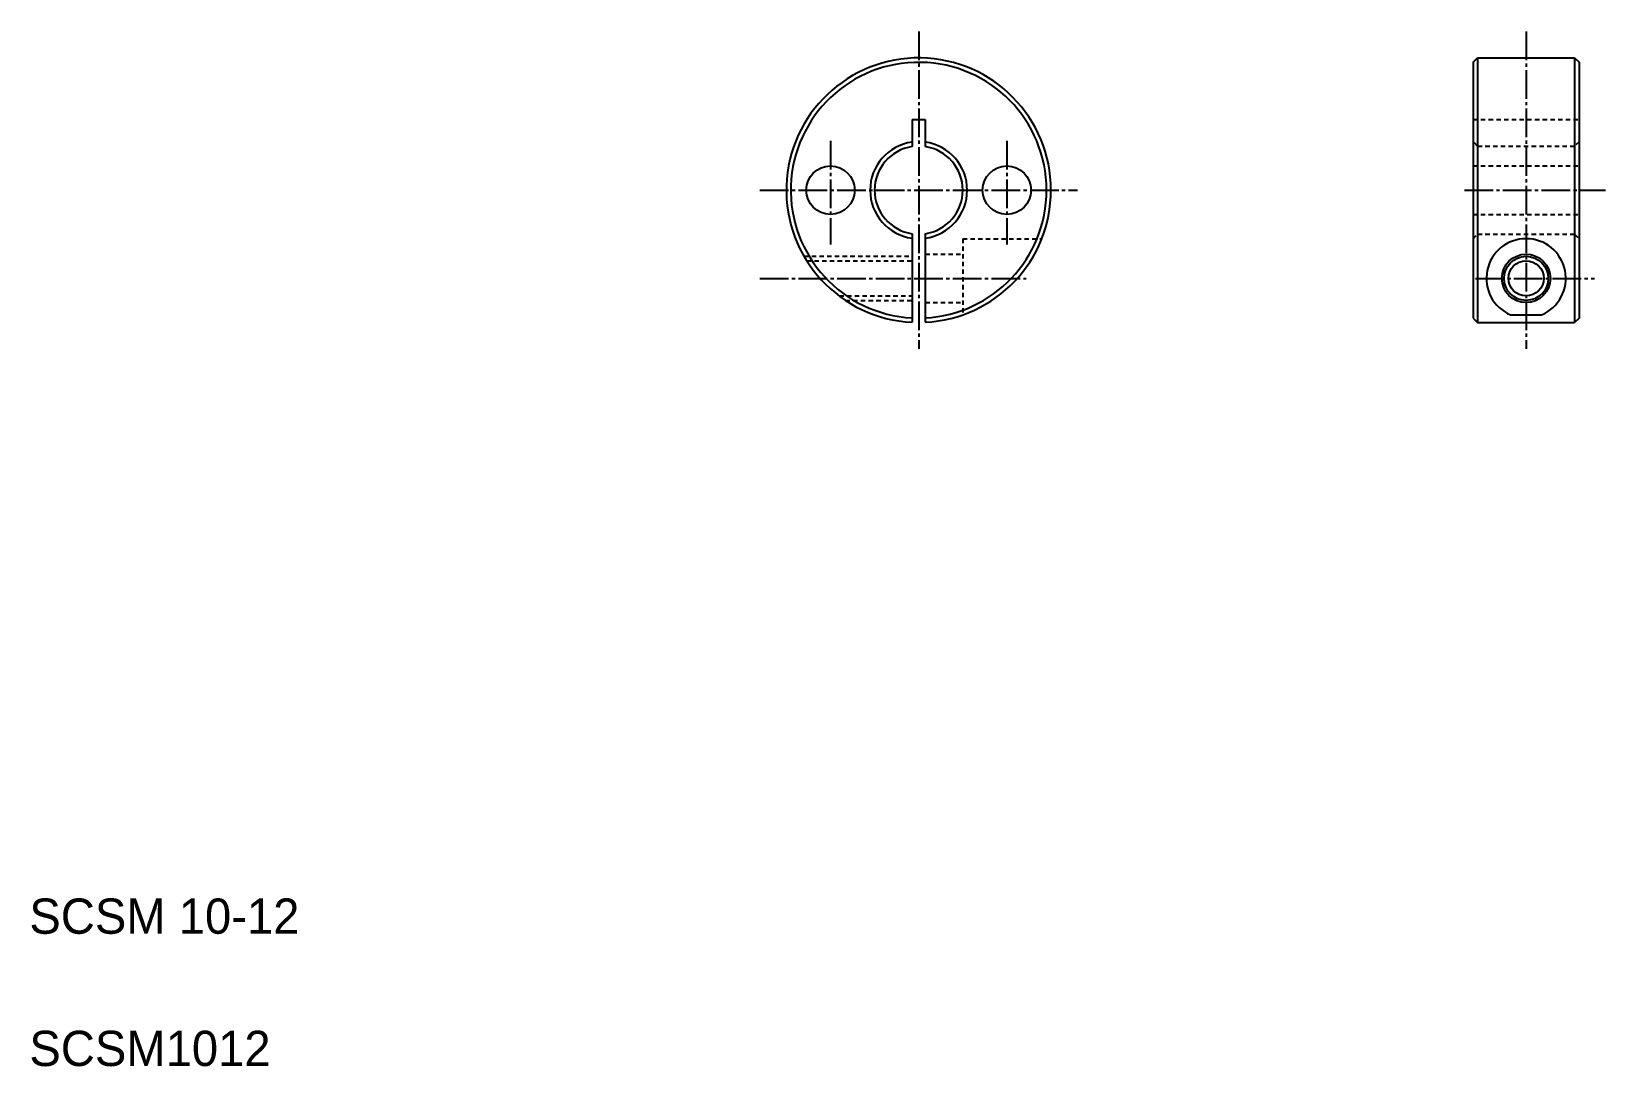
# Model space of a CAD drawing. Extents: x 10 to 189, y 10 to 127.
import ezdxf

# ---------------------------------------------------------------- set-up
doc = ezdxf.new("R2010")
doc.units = 0
doc.header["$LTSCALE"] = 0.25
doc.linetypes.add('CENTER', pattern=[17.5, 13, -1.5, 1.5, -1.5])
doc.linetypes.add('DASHED', pattern=[3.5, 2, -1.5])
doc.layers.get('0').update_dxf_attribs({"linetype": 'CONTINUOUS'})
doc.layers.add('CENTER', color=1, linetype='CENTER')

msp = doc.modelspace()

# ---------------------------------------------------------------- linework, layer by layer
at = {"color": 7, "linetype": 'CONTINUOUS'}
for p, q in [((173.7, 123.83), (174.2, 124.33)), ((173.7, 123.83), (173.7, 94.83)), ((174.2, 124.33), (174.2, 94.33)), ((174.2, 124.33), (185.2, 124.33)), ((185.2, 124.33), (185.2, 94.33)), ((185.2, 124.33), (185.7, 123.83)), ((185.7, 123.83), (185.7, 94.83)), ((110.08, 117.33), (110.08, 114.27)), ((110.08, 117.33), (111.58, 117.33)), ((111.58, 117.33), (111.58, 114.27)), ((110.08, 104.39), (110.08, 94.35)), ((111.58, 104.39), (111.58, 94.35)), ((173.7, 94.83), (174.2, 94.33)), ((185.7, 94.83), (185.2, 94.33)), ((174.2, 94.33), (185.2, 94.33))]:
    msp.add_line(p, q, dxfattribs=at)
for p, q in [((110.45, 117.33), (110.45, 117.33)), ((110.83, 117.33), (110.83, 117.33)), ((177.94, 95.19), (181.46, 95.19))]:
    msp.add_line(p, q)
at = {"color": 3, "linetype": 'DASHED'}
for p, q in [((173.7, 117.33), (185.7, 117.33)), ((174.2, 114.33), (173.7, 114.83)), ((174.2, 114.33), (185.2, 114.33)), ((185.7, 114.83), (185.2, 114.33)), ((173.7, 112.08), (185.7, 112.08)), ((173.7, 106.58), (185.7, 106.58)), ((115.83, 103.83), (115.83, 95.19)), ((115.83, 103.83), (124.78, 103.83)), ((173.7, 103.83), (174.2, 104.33)), ((174.2, 104.33), (185.2, 104.33)), ((185.2, 104.33), (185.7, 103.83)), ((97.83, 101.83), (110.08, 101.83)), ((111.58, 102.08), (115.83, 102.08)), ((98.14, 101.33), (110.08, 101.33)), ((101.83, 97.33), (110.08, 97.33)), ((102.53, 96.83), (110.08, 96.83)), ((111.58, 96.58), (115.83, 96.58))]:
    msp.add_line(p, q, dxfattribs=at)
at = {"color": 7, "linetype": 'CONTINUOUS'}
for centre in [(100.83, 109.33), (120.83, 109.33)]:
    msp.add_circle(centre, 2.75, dxfattribs=at)
for radius in [2.75, 2]:
    msp.add_circle((179.7, 99.33), radius)
at = {"color": 3}
msp.add_circle((179.7, 99.33), 2.5, dxfattribs=at)
at = {"color": 7, "linetype": 'CONTINUOUS'}
for radius, start, end in [(15, 0, 267.134), (14.5, 0, 267.0351), (5.5, 97.8375, 262.1625), (5, 98.6269, 261.3731), (5.5, 0, 82.1625), (5, 0, 81.3731), (5.5, 277.8375, 0), (5, 278.6269, 0), (15, 272.866, 0), (14.5, 272.9649, 0)]:
    msp.add_arc((110.83, 109.33), radius, start, end, dxfattribs=at)
msp.add_arc((179.7, 99.33), 4.5, 293.0044, 246.9956)
at = {"layer": 'CENTER', "color": 1, "linetype": 'CENTER'}
for p, q in [((110.83, 127.33), (110.83, 91.33)), ((179.7, 127.33), (179.7, 91.33)), ((100.83, 114.92), (100.83, 103.17)), ((120.83, 114.92), (120.83, 103.17)), ((92.83, 109.33), (128.83, 109.33)), ((172.7, 109.33), (188.7, 109.33)), ((92.83, 99.33), (123.01, 99.33)), ((173.95, 99.33), (187.45, 99.33))]:
    msp.add_line(p, q, dxfattribs=at)

# ---------------------------------------------------------------- texts
for s, p in [('SCSM 10-12', (10, 25)), ('SCSM1012', (10, 10))]:
    msp.add_text(s, height=4).set_placement(p)

doc.saveas('drawing.dxf')
